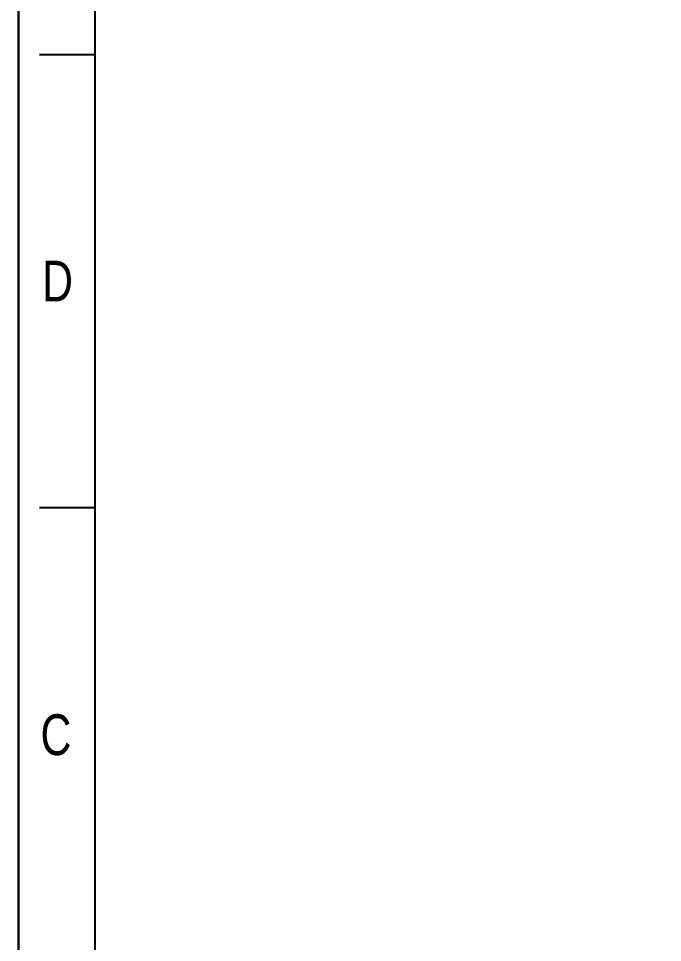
# Model space of a CAD drawing. Header units: millimetres. Extents: x 389 to 17466, y 310 to 5904.
# Drawn here: x 5517.1 to 5720.5, y 602.1 to 893.7 of the extents above; entities that cross this region are included whole.
import ezdxf

# ---------------------------------------------------------------- set-up
doc = ezdxf.new("R2010")
doc.units = ezdxf.units.MM
doc.styles.add('CKSTANDARD', font='arial.ttf')
doc.styles.add('Roamns', font='romans.shx')

# ---------------------------------------------------------------- blocks, each defined once
blk = doc.blocks.new('standard template')
for p, q in [((456.3, 17789.8), (53.6, 17789.8)), ((456.3, 14517.4), (53.6, 14517.4))]:
    blk.add_line(p, q)
blk.add_lwpolyline([(37962.6, 4700.3), (-97.5, 4700.3), (-97.5, 30879.2), (37962.6, 30879.2)], close=True)
at = {"color": 7}
blk.add_lwpolyline([(456.3, 6673.6), (456.3, 5963.9), (456.3, 5254.1), (456.3, 30225.9), (37408.8, 30225.9), (37408.8, 5254.1)], dxfattribs=at)
at = {"style": 'CKSTANDARD', "width": 0.75}
for s, p in [('D', (73.6, 16008.6)), ('C', (61.9, 12731.9))]:
    blk.add_text(s, height=294.8, dxfattribs=at).set_placement(p)
at = {"style": 'Roamns'}
for tag, p in [('PAGE_NAME', (27466, 7593.7)), ('PROJECT_NAME', (27466, 6883.9)), ('DRAWN_NAME', (27466, 6174.1)), ('VERSION', (34241, 6174.1)), ('SELECT_DATA', (27466, 5464.4)), ('PAGE_NUMBER', (34241, 5464.4))]:
    blk.add_attdef(tag, p, '', height=284.5, dxfattribs=at)

msp = doc.modelspace()

# ---------------------------------------------------------------- block references
at = {"transparency": 33554595}
for p, xscale, yscale, zscale in [((2445.3665, -70.0374), 0.08091452895060891, 0.08091452895060891, 0.08091452895060891), ((5521.3485, 104.9118), 0.04369384563332881, 0.04369384563332881, 0.04369384563332881)]:
    msp.add_blockref('standard template', p, dxfattribs=dict(at, xscale=xscale, yscale=yscale, zscale=zscale))

doc.saveas('drawing.dxf')
